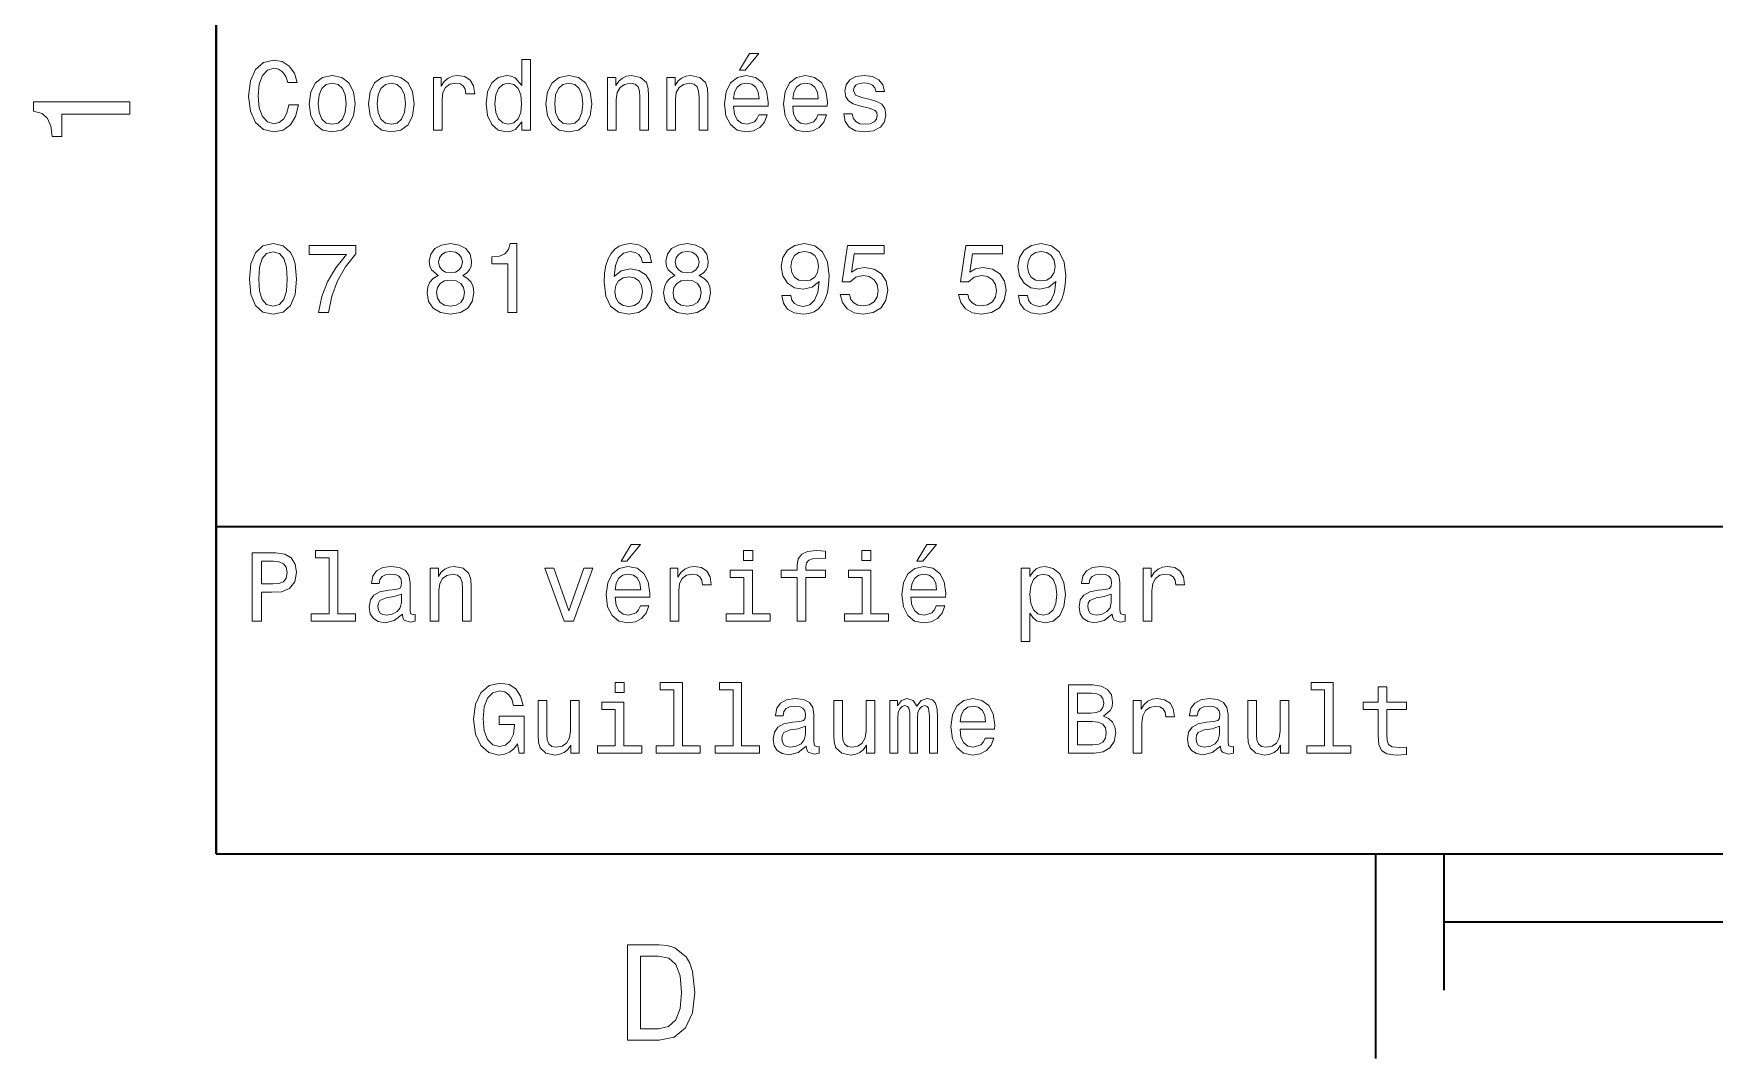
# Model space of a CAD drawing. Extents: x 0 to 210, y 0 to 297.
# Drawn here: x 3.3 to 64.9, y 2.5 to 40.1 of the extents above; entities that cross this region are included whole.
import ezdxf

# ---------------------------------------------------------------- set-up
doc = ezdxf.new("R2010")
doc.units = 0

msp = doc.modelspace()

# ---------------------------------------------------------------- linework, layer by layer
at = {"color": 7, "lineweight": 35}
for p, q in [((10, 287), (10, 10)), ((10, 10), (10, 70)), ((10, 22), (75, 22)), ((10, 10), (200, 10)), ((10, 10), (200, 10)), ((55, 7.5), (155, 7.5))]:
    msp.add_line(p, q, dxfattribs=at)
at = {"color": 7, "lineweight": 35, "ltscale": 0.1875}
msp.add_line((52.5, 10), (52.5, 2.5), dxfattribs=at)
at = {"color": 7, "lineweight": 35, "ltscale": 0.125}
msp.add_line((55, 10), (55, 5), dxfattribs=at)
at = {"color": 7, "lineweight": 13}
for points in [[(12.667868, 37.460373), (12.595821, 37.15778), (12.476945, 36.941643), (12.311239, 36.808357), (12.116714, 36.765129), (11.882565, 36.829971), (11.698847, 37.024494), (11.576369, 37.341499), (11.536743, 37.780979), (11.576369, 38.216858), (11.695245, 38.537464), (11.878963, 38.731987), (12.116714, 38.80043), (12.289625, 38.764408), (12.43732, 38.663544), (12.552593, 38.501442), (12.631845, 38.278099), (12.974064, 38.278099), (12.865994, 38.620316), (12.678675, 38.879681), (12.422911, 39.041786), (12.116714, 39.099422), (11.73487, 39.009365), (11.443084, 38.757202), (11.255764, 38.342937), (11.190922, 37.780979), (11.255764, 37.219021), (11.443084, 36.804756), (11.73487, 36.548992), (12.116714, 36.462536), (12.451729, 36.530979), (12.721902, 36.721901), (12.912825, 37.035301), (13.013689, 37.460373)], [(21.201729, 36.829971), (21.201729, 36.530979), (21.518732, 36.530979), (21.518732, 39.117435), (21.205332, 39.117435), (21.205332, 38.170029), (20.963978, 38.443802), (20.816282, 38.508644), (20.646975, 38.533859), (20.340778, 38.461815), (20.103027, 38.260086), (19.948128, 37.935879), (19.894093, 37.5), (19.948128, 37.064121), (20.103027, 36.736309), (20.340778, 36.530979), (20.646975, 36.462536), (20.816282, 36.487751), (20.967579, 36.552593)], [(29.184439, 38.728386), (29.396975, 38.728386), (29.897696, 39.340778), (29.544668, 39.340778)], [(13.413545, 37.496399), (13.471182, 37.056915), (13.636888, 36.732708), (13.899856, 36.530979), (14.252882, 36.462536), (14.602305, 36.530979), (14.865273, 36.729107), (15.030979, 37.053314), (15.092218, 37.496399), (15.030979, 37.935879), (14.865273, 38.263687), (14.602305, 38.461815), (14.252882, 38.533859), (13.899856, 38.461815), (13.636888, 38.260086), (13.471182, 37.935879)], [(13.737752, 37.5), (13.770173, 37.824207), (13.871037, 38.058357), (14.033141, 38.20245), (14.252882, 38.25288), (14.46902, 38.20245), (14.631124, 38.061958), (14.731989, 37.824207), (14.768011, 37.5), (14.731989, 37.172188), (14.631124, 36.934437), (14.46902, 36.790344), (14.252882, 36.743515), (14.033141, 36.790344), (13.871037, 36.934437), (13.770173, 37.172188)], [(15.582132, 37.496399), (15.63977, 37.056915), (15.805475, 36.732708), (16.068443, 36.530979), (16.421471, 36.462536), (16.770893, 36.530979), (17.033861, 36.729107), (17.199568, 37.053314), (17.260807, 37.496399), (17.199568, 37.935879), (17.033861, 38.263687), (16.770893, 38.461815), (16.421471, 38.533859), (16.068443, 38.461815), (15.805475, 38.260086), (15.63977, 37.935879)], [(15.90634, 37.5), (15.938761, 37.824207), (16.039625, 38.058357), (16.201729, 38.20245), (16.421471, 38.25288), (16.637608, 38.20245), (16.799711, 38.061958), (16.900578, 37.824207), (16.9366, 37.5), (16.900578, 37.172188), (16.799711, 36.934437), (16.637608, 36.790344), (16.421471, 36.743515), (16.201729, 36.790344), (16.039625, 36.934437), (15.938761, 37.172188)], [(17.963257, 36.530979), (18.28026, 36.530979), (18.28026, 37.636887), (18.312679, 37.903458), (18.409943, 38.094379), (18.568443, 38.209652), (18.780979, 38.249279), (18.939482, 38.224064), (19.058357, 38.152016), (19.130404, 38.029537), (19.155621, 37.863831), (19.476225, 37.863831), (19.432999, 38.155621), (19.314121, 38.364552), (19.115993, 38.490635), (18.845821, 38.533859), (18.662104, 38.505043), (18.503603, 38.432995), (18.363113, 38.310516), (18.251442, 38.144814), (18.251442, 38.465416), (17.963257, 38.465416)], [(20.701008, 38.249279), (20.909943, 38.198845), (21.068443, 38.058357), (21.162104, 37.824207), (21.198128, 37.5), (21.162104, 37.172188), (21.068443, 36.938038), (20.909943, 36.793949), (20.701008, 36.747116), (20.502882, 36.793949), (20.351585, 36.938038), (20.250721, 37.175793), (20.2183, 37.5), (20.250721, 37.820606), (20.351585, 38.054756), (20.502882, 38.198845)], [(22.087896, 37.496399), (22.145533, 37.056915), (22.311239, 36.732708), (22.574207, 36.530979), (22.927235, 36.462536), (23.276657, 36.530979), (23.539625, 36.729107), (23.70533, 37.053314), (23.766571, 37.496399), (23.70533, 37.935879), (23.539625, 38.263687), (23.276657, 38.461815), (22.927235, 38.533859), (22.574207, 38.461815), (22.311239, 38.260086), (22.145533, 37.935879)], [(22.412104, 37.5), (22.444525, 37.824207), (22.545389, 38.058357), (22.707493, 38.20245), (22.927235, 38.25288), (23.143372, 38.20245), (23.305475, 38.061958), (23.40634, 37.824207), (23.442364, 37.5), (23.40634, 37.172188), (23.305475, 36.934437), (23.143372, 36.790344), (22.927235, 36.743515), (22.707493, 36.790344), (22.545389, 36.934437), (22.444525, 37.172188)], [(24.350143, 36.530979), (24.667147, 36.530979), (24.667147, 37.647694), (24.699568, 37.903458), (24.804035, 38.090778), (24.966137, 38.206051), (25.182278, 38.249279), (25.355186, 38.213257), (25.463257, 38.115993), (25.517292, 37.953888), (25.535301, 37.737751), (25.535301, 36.530979), (25.852306, 36.530979), (25.852306, 37.802593), (25.837896, 38.058357), (25.773054, 38.270893), (25.560518, 38.465416), (25.229107, 38.533859), (25.045389, 38.508644), (24.89049, 38.440201), (24.757204, 38.324928), (24.652737, 38.170029), (24.652737, 38.465416), (24.350143, 38.465416)], [(26.51873, 36.530979), (26.835735, 36.530979), (26.835735, 37.647694), (26.868156, 37.903458), (26.972622, 38.090778), (27.134726, 38.206051), (27.350864, 38.249279), (27.523775, 38.213257), (27.631844, 38.115993), (27.685879, 37.953888), (27.70389, 37.737751), (27.70389, 36.530979), (28.020893, 36.530979), (28.020893, 37.802593), (28.006483, 38.058357), (27.941643, 38.270893), (27.729107, 38.465416), (27.397694, 38.533859), (27.213976, 38.508644), (27.059078, 38.440201), (26.925793, 38.324928), (26.821325, 38.170029), (26.821325, 38.465416), (26.51873, 38.465416)], [(28.964697, 37.406338), (30.23271, 37.406338), (30.236311, 37.554035), (30.178675, 37.9683), (30.020174, 38.278099), (29.768011, 38.465416), (29.432997, 38.533859), (29.105188, 38.461815), (28.853025, 38.260086), (28.690922, 37.932278), (28.633286, 37.5), (28.687321, 37.056915), (28.849424, 36.732708), (29.097982, 36.530979), (29.42219, 36.462536), (29.703171, 36.509365), (29.933718, 36.631844), (30.103025, 36.826366), (30.200289, 37.085735), (29.886889, 37.085735), (29.822046, 36.941643), (29.728386, 36.833572), (29.461815, 36.747116), (29.256485, 36.786743), (29.101585, 36.912823), (29.000721, 37.118156), (28.964697, 37.395531)], [(28.964697, 37.672909), (29.004322, 37.921471), (29.101585, 38.105186), (29.249279, 38.216858), (29.443804, 38.256485), (29.634726, 38.216858), (29.782421, 38.105186), (29.872478, 37.921471), (29.9049, 37.672909)], [(31.133286, 37.406338), (32.401299, 37.406338), (32.4049, 37.554035), (32.347263, 37.9683), (32.188763, 38.278099), (31.9366, 38.465416), (31.601585, 38.533859), (31.273777, 38.461815), (31.021614, 38.260086), (30.85951, 37.932278), (30.801874, 37.5), (30.855909, 37.056915), (31.018013, 36.732708), (31.266571, 36.530979), (31.590778, 36.462536), (31.871759, 36.509365), (32.102306, 36.631844), (32.271614, 36.826366), (32.368877, 37.085735), (32.055477, 37.085735), (31.990635, 36.941643), (31.896975, 36.833572), (31.630404, 36.747116), (31.425074, 36.786743), (31.270174, 36.912823), (31.16931, 37.118156), (31.133286, 37.395531)], [(31.133286, 37.672909), (31.172911, 37.921471), (31.270174, 38.105186), (31.417868, 38.216858), (31.612392, 38.256485), (31.803314, 38.216858), (31.95101, 38.105186), (32.041069, 37.921471), (32.073486, 37.672909)], [(33.971901, 37.658501), (33.66571, 37.730545), (33.438763, 37.8134), (33.363113, 37.982708), (33.384727, 38.101585), (33.460377, 38.188038), (33.582855, 38.242073), (33.759369, 38.263687), (33.928677, 38.242073), (34.061962, 38.177231), (34.148415, 38.079971), (34.184441, 37.950287), (34.49424, 37.950287), (34.49424, 37.957493), (34.440201, 38.191643), (34.292511, 38.375359), (34.061962, 38.490635), (33.759369, 38.533859), (33.453171, 38.490635), (33.229828, 38.371758), (33.08934, 38.195244), (33.046112, 37.971901), (33.078529, 37.755764), (33.179398, 37.604465), (33.3451, 37.496399), (33.586456, 37.42075), (33.939484, 37.334293), (34.155621, 37.244236), (34.213257, 37.172188), (34.234871, 37.064121), (34.202454, 36.930836), (34.115997, 36.829971), (33.975506, 36.765129), (33.788185, 36.743515), (33.590057, 36.765129), (33.445969, 36.840778), (33.348705, 36.963257), (33.309082, 37.132565), (33.002884, 37.132565), (33.053314, 36.844379), (33.201012, 36.635445), (33.435158, 36.509365), (33.759369, 36.462536), (34.097984, 36.509365), (34.346542, 36.635445), (34.497841, 36.837173), (34.551872, 37.100143), (34.512249, 37.327087), (34.400578, 37.481987), (34.216858, 37.582851)], [(6.833213, 37.109222), (6.833213, 37.568153), (3.307997, 37.568153), (3.307997, 37.225216), (3.615634, 37.134438), (3.822406, 36.952881), (3.943444, 36.675503), (3.98379, 36.292217), (4.341859, 36.292217), (4.341859, 37.109222)], [(11.216138, 31.071325), (11.270173, 30.505762), (11.439482, 30.102304), (11.709654, 29.857347), (12.084294, 29.778097), (12.455332, 29.857347), (12.725504, 30.102304), (12.891211, 30.505762), (12.948847, 31.071325), (12.891211, 31.633286), (12.822766, 31.856628), (12.725504, 32.040344), (12.455332, 32.285301), (12.084294, 32.368156), (11.709654, 32.285301), (11.439482, 32.036743), (11.270173, 31.633286)], [(11.561959, 31.071325), (11.590778, 31.507204), (11.680836, 31.820604), (11.842939, 32.004322), (12.084294, 32.069164), (12.322046, 32.004322), (12.48415, 31.820604), (12.574207, 31.507204), (12.603025, 31.071325), (12.574207, 30.631844), (12.48415, 30.318443), (12.322046, 30.134726), (12.084294, 30.073486), (11.842939, 30.134726), (11.680836, 30.318443), (11.590778, 30.631844)], [(13.752161, 29.850143), (14.115994, 29.850143), (14.234871, 30.444523), (14.443804, 30.999279), (14.739193, 31.514408), (15.12464, 31.997118), (15.12464, 32.296108), (13.409943, 32.296108), (13.409943, 31.9683), (14.778818, 31.9683), (14.382565, 31.481987), (14.083573, 30.974062), (13.87464, 30.433718)], [(18.143372, 31.197405), (17.959654, 31.09654), (17.833574, 30.956051), (17.754322, 30.779539), (17.729107, 30.567001), (17.786743, 30.246397), (17.95245, 29.997837), (18.222622, 29.839336), (18.590057, 29.778097), (18.953892, 29.839336), (19.224064, 29.997837), (19.389771, 30.246397), (19.451008, 30.567001), (19.422192, 30.779539), (19.346542, 30.956051), (19.216858, 31.09654), (19.036743, 31.197405), (19.180836, 31.283861), (19.2817, 31.402737), (19.342939, 31.546829), (19.364553, 31.723343), (19.306917, 31.979107), (19.155621, 32.184437), (18.910664, 32.317722), (18.590057, 32.368156), (18.26585, 32.317722), (18.020893, 32.184437), (17.865993, 31.979107), (17.81196, 31.723343), (17.829971, 31.546829), (17.891211, 31.402737)], [(18.154179, 31.694523), (18.182997, 31.853025), (18.269453, 31.975504), (18.406342, 32.051151), (18.590057, 32.079971), (18.770172, 32.051151), (18.907061, 31.975504), (18.993515, 31.853025), (19.025936, 31.694523), (18.993515, 31.532419), (18.907061, 31.40634), (18.770172, 31.323486), (18.590057, 31.298271), (18.406342, 31.327089), (18.269453, 31.40634), (18.182997, 31.532419)], [(20.693804, 29.850143), (21.021614, 29.850143), (21.021614, 32.368156), (20.776657, 32.368156), (20.711815, 32.148415), (20.582132, 32.000721), (20.384007, 31.914265), (20.110229, 31.885447), (20.110229, 31.629683), (20.693804, 31.629683)], [(25.960373, 31.676512), (25.89193, 31.9683), (25.733429, 32.184437), (25.488472, 32.321323), (25.171471, 32.368156), (24.958935, 32.342937), (24.775215, 32.274494), (24.613113, 32.162823), (24.476225, 32.004322), (24.368156, 31.806194), (24.288904, 31.56484), (24.238472, 31.280258), (24.224064, 30.959654), (24.2817, 30.448126), (24.458214, 30.077089), (24.742794, 29.853746), (25.131844, 29.778097), (25.481268, 29.842939), (25.747837, 30.012247), (25.92075, 30.278818), (25.981987, 30.617435), (25.92075, 30.959654), (25.755043, 31.222622), (25.499279, 31.388329), (25.182278, 31.445965), (24.840057, 31.373919), (24.584293, 31.168587), (24.638329, 31.56484), (24.753601, 31.849422), (24.930115, 32.01873), (25.175072, 32.076366), (25.355186, 32.04755), (25.492075, 31.971901), (25.582132, 31.845821), (25.628963, 31.676512)], [(26.817722, 31.197405), (26.634007, 31.09654), (26.507923, 30.956051), (26.428673, 30.779539), (26.403458, 30.567001), (26.461094, 30.246397), (26.626801, 29.997837), (26.896973, 29.839336), (27.264408, 29.778097), (27.628241, 29.839336), (27.898415, 29.997837), (28.064121, 30.246397), (28.12536, 30.567001), (28.09654, 30.779539), (28.020893, 30.956051), (27.891211, 31.09654), (27.711094, 31.197405), (27.855186, 31.283861), (27.956051, 31.402737), (28.01729, 31.546829), (28.038904, 31.723343), (27.981268, 31.979107), (27.829971, 32.184437), (27.585014, 32.317722), (27.264408, 32.368156), (26.940201, 32.317722), (26.695244, 32.184437), (26.540344, 31.979107), (26.486311, 31.723343), (26.504322, 31.546829), (26.565561, 31.402737)], [(26.828529, 31.694523), (26.857349, 31.853025), (26.943804, 31.975504), (27.08069, 32.051151), (27.264408, 32.079971), (27.444525, 32.051151), (27.581411, 31.975504), (27.667868, 31.853025), (27.700287, 31.694523), (27.667868, 31.532419), (27.581411, 31.40634), (27.444525, 31.323486), (27.264408, 31.298271), (27.08069, 31.327089), (26.943804, 31.40634), (26.857349, 31.532419)], [(30.737032, 30.46974), (30.791067, 30.185158), (30.945967, 29.965418), (31.190924, 29.828529), (31.515131, 29.778097), (31.727667, 29.803314), (31.918589, 29.868155), (32.080692, 29.979826), (32.217583, 30.138329), (32.325649, 30.336454), (32.4049, 30.581411), (32.451729, 30.862391), (32.469742, 31.1866), (32.408501, 31.694523), (32.231987, 32.065559), (31.95101, 32.288902), (31.565563, 32.368156), (31.212538, 32.303314), (30.945967, 32.130402), (30.773056, 31.863832), (30.71542, 31.528818), (30.773056, 31.182997), (30.942364, 30.920029), (31.194525, 30.754322), (31.515131, 30.700287), (31.853746, 30.768732), (32.109512, 30.977665), (32.051872, 30.577808), (31.9366, 30.293226), (31.760088, 30.123919), (31.518732, 30.069883), (31.331413, 30.0951), (31.194525, 30.174351), (31.104467, 30.300432), (31.068445, 30.46974)], [(31.064842, 31.532419), (31.100866, 31.755764), (31.201731, 31.932276), (31.360231, 32.043949), (31.565563, 32.083572), (31.778099, 32.043949), (31.940203, 31.932276), (32.041069, 31.759365), (32.080692, 31.536022), (32.041069, 31.309076), (31.940203, 31.139769), (31.774496, 31.035301), (31.554756, 30.999279), (31.356628, 31.035301), (31.201731, 31.139769), (31.100866, 31.305475)], [(32.876801, 30.502161), (32.956055, 30.206772), (33.132568, 29.976225), (33.391933, 29.832132), (33.723343, 29.778097), (34.087177, 29.842939), (34.371758, 30.019451), (34.551872, 30.300432), (34.620319, 30.660662), (34.559082, 30.995676), (34.386169, 31.258644), (34.115997, 31.427954), (33.766571, 31.489193), (33.496399, 31.445965), (33.287468, 31.327089), (33.388329, 32.000721), (34.483429, 32.000721), (34.483429, 32.296108), (33.146976, 32.296108), (32.948849, 30.970461), (33.237034, 30.970461), (33.445969, 31.139769), (33.71254, 31.201008), (33.943085, 31.161383), (34.119598, 31.046108), (34.23127, 30.869596), (34.270897, 30.642651), (34.23127, 30.415705), (34.115997, 30.239193), (33.939484, 30.127522), (33.71254, 30.087896), (33.521614, 30.113111), (33.37392, 30.195965), (33.265854, 30.325647), (33.211815, 30.502161)], [(37.213982, 30.502161), (37.293228, 30.206772), (37.469742, 29.976225), (37.729111, 29.832132), (38.060524, 29.778097), (38.424355, 29.842939), (38.708939, 30.019451), (38.889053, 30.300432), (38.957497, 30.660662), (38.896255, 30.995676), (38.723347, 31.258644), (38.453171, 31.427954), (38.103752, 31.489193), (37.833576, 31.445965), (37.624641, 31.327089), (37.72551, 32.000721), (38.82061, 32.000721), (38.82061, 32.296108), (37.484154, 32.296108), (37.286026, 30.970461), (37.574211, 30.970461), (37.783142, 31.139769), (38.049713, 31.201008), (38.280262, 31.161383), (38.456776, 31.046108), (38.568447, 30.869596), (38.60807, 30.642651), (38.568447, 30.415705), (38.453171, 30.239193), (38.276661, 30.127522), (38.049713, 30.087896), (37.858795, 30.113111), (37.711098, 30.195965), (37.603027, 30.325647), (37.548996, 30.502161)], [(39.411385, 30.46974), (39.465424, 30.185158), (39.620323, 29.965418), (39.86528, 29.828529), (40.189484, 29.778097), (40.402023, 29.803314), (40.592941, 29.868155), (40.755047, 29.979826), (40.891937, 30.138329), (41.000004, 30.336454), (41.079254, 30.581411), (41.126083, 30.862391), (41.144096, 31.1866), (41.082855, 31.694523), (40.906342, 32.065559), (40.625366, 32.288902), (40.239918, 32.368156), (39.886894, 32.303314), (39.620323, 32.130402), (39.447411, 31.863832), (39.389774, 31.528818), (39.447411, 31.182997), (39.616718, 30.920029), (39.868881, 30.754322), (40.189484, 30.700287), (40.528099, 30.768732), (40.783867, 30.977665), (40.726227, 30.577808), (40.610954, 30.293226), (40.434441, 30.123919), (40.193085, 30.069883), (40.005768, 30.0951), (39.868881, 30.174351), (39.778824, 30.300432), (39.742798, 30.46974)], [(39.739197, 31.532419), (39.775223, 31.755764), (39.876083, 31.932276), (40.034584, 32.043949), (40.239918, 32.083572), (40.452454, 32.043949), (40.614555, 31.932276), (40.715424, 31.759365), (40.755047, 31.536022), (40.715424, 31.309076), (40.614555, 31.139769), (40.448853, 31.035301), (40.229111, 30.999279), (40.030983, 31.035301), (39.876083, 31.139769), (39.775223, 31.305475)], [(18.074928, 30.574207), (18.107349, 30.765129), (18.211815, 30.909222), (18.37392, 31.002882), (18.590057, 31.035301), (18.802593, 31.002882), (18.964699, 30.909222), (19.069164, 30.765129), (19.105186, 30.574207), (19.069164, 30.368876), (18.964699, 30.213976), (18.802593, 30.113111), (18.590057, 30.08069), (18.37392, 30.113111), (18.211815, 30.213976), (18.107349, 30.368876)], [(25.632565, 30.613832), (25.592939, 30.386887), (25.492075, 30.213976), (25.329971, 30.098703), (25.128242, 30.062679), (24.915707, 30.098703), (24.753601, 30.210375), (24.649136, 30.383286), (24.616714, 30.610229), (24.652737, 30.833572), (24.753601, 31.002882), (24.919308, 31.11095), (25.142651, 31.150576), (25.337175, 31.11095), (25.492075, 31.006483), (25.592939, 30.837175)], [(26.749279, 30.574207), (26.7817, 30.765129), (26.886166, 30.909222), (27.048271, 31.002882), (27.264408, 31.035301), (27.476944, 31.002882), (27.639048, 30.909222), (27.743515, 30.765129), (27.779539, 30.574207), (27.743515, 30.368876), (27.639048, 30.213976), (27.476944, 30.113111), (27.264408, 30.08069), (27.048271, 30.113111), (26.886166, 30.213976), (26.7817, 30.368876)], [(11.324207, 18.530979), (11.65562, 18.530979), (11.65562, 19.586454), (12.023055, 19.586454), (12.394093, 19.604465), (12.689482, 19.730547), (12.880404, 19.975504), (12.945245, 20.310518), (12.894813, 20.620316), (12.75072, 20.847261), (12.512968, 20.98415), (12.188761, 21.030979), (11.324207, 21.030979)], [(14.137608, 20.850864), (14.137608, 18.79755), (13.485591, 18.79755), (13.485591, 18.530979), (15.103025, 18.530979), (15.103025, 18.79755), (14.454611, 18.79755), (14.454611, 21.117435), (13.64049, 21.117435), (13.64049, 20.850864)], [(24.847263, 20.728386), (25.059799, 20.728386), (25.560518, 21.340778), (25.207493, 21.340778)], [(29.667147, 21.117435), (29.332132, 21.117435), (29.332132, 20.757204), (29.667147, 20.757204)], [(31.295389, 20.130404), (31.295389, 18.530979), (31.612392, 18.530979), (31.612392, 20.130404), (32.332855, 20.130404), (32.332855, 20.400576), (31.612392, 20.400576), (31.612392, 20.519451), (31.637609, 20.663544), (31.720463, 20.760807), (31.860952, 20.818443), (32.062683, 20.840057), (32.332855, 20.825647), (32.332855, 21.099422), (31.990635, 21.117435), (31.680836, 21.085014), (31.464699, 20.987751), (31.335016, 20.818443), (31.295389, 20.577089), (31.295389, 20.400576), (30.71542, 20.400576), (30.71542, 20.130404)], [(34.004326, 21.117435), (33.669312, 21.117435), (33.669312, 20.757204), (34.004326, 20.757204)], [(35.690205, 20.728386), (35.90274, 20.728386), (36.403461, 21.340778), (36.050434, 21.340778)], [(12.098703, 20.724783), (12.314841, 20.703169), (12.473343, 20.634726), (12.567003, 20.508644), (12.599423, 20.310518), (12.5634, 20.101583), (12.466139, 19.975504), (12.300432, 19.910662), (12.073487, 19.892651), (11.65562, 19.892651), (11.65562, 20.724783)], [(16.824928, 18.78314), (16.824928, 18.772333), (16.842939, 18.649855), (16.896975, 18.5634), (17.12392, 18.494957), (17.300432, 18.523775), (17.300432, 18.768732), (17.224785, 18.757925), (17.12392, 18.804754), (17.105907, 18.948847), (17.105907, 19.950287), (17.062679, 20.206051), (16.9366, 20.386166), (16.716858, 20.494236), (16.407061, 20.533861), (16.104467, 20.490633), (15.881124, 20.368155), (15.740634, 20.177233), (15.693804, 19.925072), (15.693804, 19.903458), (15.978386, 19.903458), (16.003603, 20.054754), (16.082853, 20.162823), (16.212536, 20.227665), (16.396254, 20.252882), (16.572767, 20.234869), (16.698847, 20.180836), (16.774496, 20.087175), (16.799711, 19.957493), (16.785303, 19.806194), (16.727665, 19.730547), (16.583572, 19.694523), (16.3134, 19.665705), (16.003603, 19.600864), (15.783861, 19.48559), (15.654179, 19.305475), (15.614553, 19.038904), (15.650577, 18.801151), (15.762248, 18.62464), (15.942364, 18.512968), (16.190922, 18.473343), (16.525936, 18.54899)], [(17.844381, 18.530979), (18.161385, 18.530979), (18.161385, 19.647694), (18.193804, 19.903458), (18.298271, 20.090778), (18.460375, 20.206051), (18.676514, 20.249279), (18.849424, 20.213255), (18.957493, 20.115993), (19.011528, 19.95389), (19.029539, 19.737751), (19.029539, 18.530979), (19.346542, 18.530979), (19.346542, 19.802593), (19.332134, 20.058357), (19.267292, 20.270893), (19.054756, 20.465418), (18.723343, 20.533861), (18.539625, 20.508644), (18.384727, 20.440201), (18.251442, 20.324926), (18.146975, 20.170029), (18.146975, 20.465418), (17.844381, 20.465418)], [(22.761528, 18.530979), (23.096542, 18.530979), (23.802593, 20.465418), (23.474785, 20.465418), (22.930836, 18.905619), (22.37608, 20.465418), (22.044668, 20.465418)], [(24.627522, 19.40634), (25.895533, 19.40634), (25.899136, 19.554033), (25.841499, 19.9683), (25.682997, 20.278097), (25.430836, 20.465418), (25.095821, 20.533861), (24.768011, 20.461815), (24.51585, 20.260086), (24.353746, 19.932276), (24.296108, 19.5), (24.350143, 19.056915), (24.512247, 18.732708), (24.760807, 18.530979), (25.085014, 18.462536), (25.365993, 18.509365), (25.596542, 18.631844), (25.76585, 18.826368), (25.863113, 19.085733), (25.549711, 19.085733), (25.484871, 18.941643), (25.391209, 18.833572), (25.12464, 18.747118), (24.919308, 18.786743), (24.764408, 18.912823), (24.663544, 19.118155), (24.627522, 19.395533)], [(26.637608, 18.530979), (26.954611, 18.530979), (26.954611, 19.636887), (26.98703, 19.903458), (27.084293, 20.094379), (27.242794, 20.209654), (27.455332, 20.249279), (27.613832, 20.224062), (27.732708, 20.152016), (27.804754, 20.029537), (27.829971, 19.863832), (28.150576, 19.863832), (28.107347, 20.155619), (27.988472, 20.364553), (27.790346, 20.490633), (27.520172, 20.533861), (27.336454, 20.505043), (27.177954, 20.432997), (27.037464, 20.310518), (26.925793, 20.144812), (26.925793, 20.465418), (26.637608, 20.465418)], [(29.65634, 18.79755), (29.65634, 20.400576), (28.842218, 20.400576), (28.842218, 20.130404), (29.339338, 20.130404), (29.339338, 18.79755), (28.690922, 18.79755), (28.690922, 18.530979), (30.31196, 18.530979), (30.31196, 18.79755)], [(33.993515, 18.79755), (33.993515, 20.400576), (33.179398, 20.400576), (33.179398, 20.130404), (33.676514, 20.130404), (33.676514, 18.79755), (33.028099, 18.79755), (33.028099, 18.530979), (34.649139, 18.530979), (34.649139, 18.79755)], [(35.470463, 19.40634), (36.738476, 19.40634), (36.742077, 19.554033), (36.684441, 19.9683), (36.52594, 20.278097), (36.273777, 20.465418), (35.938763, 20.533861), (35.610954, 20.461815), (35.358791, 20.260086), (35.196686, 19.932276), (35.139053, 19.5), (35.193085, 19.056915), (35.35519, 18.732708), (35.603748, 18.530979), (35.927956, 18.462536), (36.208939, 18.509365), (36.439484, 18.631844), (36.608791, 18.826368), (36.706055, 19.085733), (36.392654, 19.085733), (36.327812, 18.941643), (36.234154, 18.833572), (35.967583, 18.747118), (35.762253, 18.786743), (35.607353, 18.912823), (35.506485, 19.118155), (35.470463, 19.395533)], [(39.829254, 20.166426), (39.829254, 20.465418), (39.512253, 20.465418), (39.512253, 17.7817), (39.829254, 17.7817), (39.829254, 18.826368), (39.940926, 18.657061), (40.067009, 18.545389), (40.38401, 18.462536), (40.686604, 18.530979), (40.924355, 18.736311), (41.079254, 19.060518), (41.136894, 19.5), (41.079254, 19.935879), (40.924355, 20.260086), (40.686604, 20.461815), (40.38401, 20.533861), (40.211098, 20.512247), (40.063404, 20.443804), (39.937325, 20.328529)], [(42.847988, 18.78314), (42.847988, 18.772333), (42.865997, 18.649855), (42.920036, 18.5634), (43.14698, 18.494957), (43.32349, 18.523775), (43.32349, 18.768732), (43.247845, 18.757925), (43.14698, 18.804754), (43.128967, 18.948847), (43.128967, 19.950287), (43.085739, 20.206051), (42.95966, 20.386166), (42.739918, 20.494236), (42.430122, 20.533861), (42.127525, 20.490633), (41.904182, 20.368155), (41.763695, 20.177233), (41.716866, 19.925072), (41.716866, 19.903458), (42.001446, 19.903458), (42.026661, 20.054754), (42.105911, 20.162823), (42.235596, 20.227665), (42.419312, 20.252882), (42.595825, 20.234869), (42.721909, 20.180836), (42.797554, 20.087175), (42.822769, 19.957493), (42.808361, 19.806194), (42.750725, 19.730547), (42.606632, 19.694523), (42.33646, 19.665705), (42.026661, 19.600864), (41.806923, 19.48559), (41.677238, 19.305475), (41.637611, 19.038904), (41.673637, 18.801151), (41.785309, 18.62464), (41.965424, 18.512968), (42.213982, 18.473343), (42.548996, 18.54899)], [(43.986317, 18.530979), (44.303318, 18.530979), (44.303318, 19.636887), (44.335739, 19.903458), (44.433002, 20.094379), (44.591503, 20.209654), (44.804039, 20.249279), (44.96254, 20.224062), (45.081417, 20.152016), (45.153465, 20.029537), (45.17868, 19.863832), (45.499287, 19.863832), (45.456059, 20.155619), (45.337181, 20.364553), (45.139053, 20.490633), (44.868881, 20.533861), (44.685165, 20.505043), (44.526661, 20.432997), (44.386173, 20.310518), (44.274502, 20.144812), (44.274502, 20.465418), (43.986317, 20.465418)], [(24.627522, 19.672911), (24.667147, 19.921469), (24.764408, 20.105186), (24.912104, 20.216858), (25.106628, 20.256483), (25.29755, 20.216858), (25.445244, 20.105186), (25.535301, 19.921469), (25.567722, 19.672911)], [(35.470463, 19.672911), (35.510086, 19.921469), (35.607353, 20.105186), (35.755043, 20.216858), (35.94957, 20.256483), (36.140491, 20.216858), (36.288185, 20.105186), (36.378242, 19.921469), (36.410667, 19.672911)], [(40.329975, 18.747118), (40.117439, 18.793947), (39.96254, 18.93804), (39.86528, 19.17219), (39.832855, 19.5), (39.86528, 19.824207), (39.96254, 20.058357), (40.117439, 20.198847), (40.329975, 20.249279), (40.524498, 20.198847), (40.679398, 20.054754), (40.776661, 19.820604), (40.812683, 19.5), (40.776661, 19.175793), (40.679398, 18.93804), (40.524498, 18.793947)], [(16.788906, 19.208212), (16.745678, 19.020893), (16.630404, 18.876801), (16.457493, 18.78314), (16.244957, 18.750719), (16.10807, 18.768732), (16.010807, 18.826368), (15.949568, 18.927233), (15.931557, 19.067722), (15.945965, 19.193804), (16.003603, 19.283861), (16.23415, 19.384726), (16.525936, 19.427954), (16.788906, 19.514408)], [(42.811966, 19.208212), (42.768738, 19.020893), (42.653465, 18.876801), (42.480553, 18.78314), (42.268017, 18.750719), (42.131126, 18.768732), (42.033867, 18.826368), (41.972626, 18.927233), (41.954617, 19.067722), (41.969025, 19.193804), (42.026661, 19.283861), (42.25721, 19.384726), (42.548996, 19.427954), (42.811966, 19.514408)], [(21.046104, 14.025577), (21.107344, 13.690562), (21.28746, 13.690562), (21.28746, 15.041427), (20.376076, 15.041427), (20.376076, 14.73523), (20.938036, 14.73523), (20.938036, 14.713617), (20.894808, 14.382205), (20.779535, 14.137248), (20.603022, 13.982349), (20.383282, 13.931917), (20.138325, 13.996758), (19.947403, 14.191282), (19.824924, 14.511888), (19.781696, 14.951369), (19.821321, 15.387248), (19.9438, 15.707853), (20.138325, 15.902378), (20.401293, 15.970821), (20.581408, 15.934798), (20.729103, 15.833934), (20.837172, 15.664625), (20.898411, 15.43768), (21.255039, 15.43768), (21.161379, 15.783502), (20.984865, 16.042868), (20.736307, 16.201368), (20.422907, 16.259007), (20.012243, 16.168949), (19.702446, 15.90598), (19.504318, 15.491714), (19.435875, 14.940562), (19.504318, 14.385807), (19.702446, 13.971542), (19.994232, 13.708573), (20.361668, 13.622118), (20.566999, 13.650937), (20.750717, 13.722983), (20.909218, 13.849064)], [(24.95821, 16.277018), (24.623196, 16.277018), (24.623196, 15.916787), (24.95821, 15.916787)], [(26.777374, 16.010447), (26.777374, 13.957133), (26.125357, 13.957133), (26.125357, 13.690562), (27.74279, 13.690562), (27.74279, 13.957133), (27.094376, 13.957133), (27.094376, 16.277018), (26.280254, 16.277018), (26.280254, 16.010447)], [(28.945961, 16.010447), (28.945961, 13.957133), (28.293945, 13.957133), (28.293945, 13.690562), (29.911379, 13.690562), (29.911379, 13.957133), (29.262964, 13.957133), (29.262964, 16.277018), (28.448843, 16.277018), (28.448843, 16.010447)], [(42.523052, 15.041427), (42.775215, 15.25036), (42.840057, 15.39085), (42.861671, 15.563761), (42.814838, 15.833934), (42.674347, 16.028458), (42.447403, 16.147335), (42.130402, 16.190563), (41.240631, 16.190563), (41.240631, 13.690562), (42.180832, 13.690562), (42.515846, 13.740994), (42.764404, 13.888689), (42.919304, 14.122839), (42.973343, 14.439842), (42.940918, 14.652378), (42.854462, 14.828891), (42.713974, 14.958574)], [(50.631844, 16.010447), (50.631844, 13.957133), (49.979828, 13.957133), (49.979828, 13.690562), (51.597263, 13.690562), (51.597263, 13.957133), (50.948845, 13.957133), (50.948845, 16.277018), (50.134727, 16.277018), (50.134727, 16.010447)], [(52.5951, 15.289986), (52.5951, 14.320966), (52.616714, 14.007565), (52.717579, 13.791427), (52.919308, 13.665346), (53.261528, 13.622118), (53.636169, 13.64013), (53.636169, 13.913905), (53.362392, 13.892291), (53.113834, 13.92111), (52.980549, 14.011168), (52.922913, 14.162464), (52.912106, 14.375), (52.912106, 15.289986), (53.636169, 15.289986), (53.636169, 15.560159), (52.912106, 15.560159), (52.912106, 16.125721), (52.5951, 16.125721), (52.5951, 15.560159), (52.04755, 15.560159), (52.04755, 15.289986)], [(23.301147, 15.625), (22.984146, 15.625), (22.984146, 14.508286), (22.948122, 14.248919), (22.843657, 14.0616), (22.681553, 13.946326), (22.469015, 13.910303), (22.299707, 13.939121), (22.191639, 14.025577), (22.1304, 14.173271), (22.11599, 14.382205), (22.11599, 15.625), (21.798986, 15.625), (21.798986, 14.353387), (21.809793, 14.097623), (21.878239, 13.885087), (22.087172, 13.690562), (22.422186, 13.622118), (22.602301, 13.647335), (22.7572, 13.712176), (22.890486, 13.823848), (22.998554, 13.985951), (22.998554, 13.690562), (23.301147, 13.690562)], [(24.947403, 13.957133), (24.947403, 15.560159), (24.133282, 15.560159), (24.133282, 15.289986), (24.6304, 15.289986), (24.6304, 13.957133), (23.981983, 13.957133), (23.981983, 13.690562), (25.603022, 13.690562), (25.603022, 13.957133)], [(31.633282, 13.942723), (31.633282, 13.931917), (31.651293, 13.809439), (31.705326, 13.722983), (31.932272, 13.654539), (32.108788, 13.683357), (32.108788, 13.928314), (32.033134, 13.917507), (31.932272, 13.964337), (31.914261, 14.10843), (31.914261, 15.109871), (31.871033, 15.365634), (31.744953, 15.54575), (31.525211, 15.653819), (31.215412, 15.693444), (30.912819, 15.650216), (30.689476, 15.527738), (30.548988, 15.336816), (30.502157, 15.084655), (30.502157, 15.063041), (30.786739, 15.063041), (30.811954, 15.214337), (30.891205, 15.322407), (31.020889, 15.387248), (31.204607, 15.412464), (31.381119, 15.394453), (31.5072, 15.340418), (31.582848, 15.246758), (31.608065, 15.117075), (31.593655, 14.965778), (31.536018, 14.89013), (31.391926, 14.854107), (31.121754, 14.825289), (30.811954, 14.760447), (30.592215, 14.645173), (30.462532, 14.465058), (30.422905, 14.198487), (30.458929, 13.960735), (30.570601, 13.784223), (30.750717, 13.672551), (30.999275, 13.632925), (31.33429, 13.708573)], [(34.144089, 15.625), (33.827084, 15.625), (33.827084, 14.508286), (33.791061, 14.248919), (33.686596, 14.0616), (33.52449, 13.946326), (33.311954, 13.910303), (33.142647, 13.939121), (33.034576, 14.025577), (32.973339, 14.173271), (32.958931, 14.382205), (32.958931, 15.625), (32.641926, 15.625), (32.641926, 14.353387), (32.652733, 14.097623), (32.721176, 13.885087), (32.930111, 13.690562), (33.265125, 13.622118), (33.44524, 13.647335), (33.60014, 13.712176), (33.733425, 13.823848), (33.841492, 13.985951), (33.841492, 13.690562), (34.144089, 13.690562)], [(34.69524, 13.690562), (34.987026, 13.690562), (34.987026, 14.983789), (35.005039, 15.178314), (35.059074, 15.318804), (35.141926, 15.401657), (35.249996, 15.434078), (35.336449, 15.40526), (35.394089, 15.333214), (35.422905, 15.210735), (35.433712, 15.048632), (35.433712, 13.690562), (35.707489, 13.690562), (35.707489, 14.983789), (35.725502, 15.174712), (35.779533, 15.315202), (35.86599, 15.401657), (35.97406, 15.434078), (36.060516, 15.40526), (36.118149, 15.333214), (36.154175, 15.048632), (36.154175, 13.690562), (36.445961, 13.690562), (36.445961, 15.027018), (36.427948, 15.304395), (36.370312, 15.516932), (36.255039, 15.646614), (36.067719, 15.693444), (35.847977, 15.621398), (35.678669, 15.412464), (35.545383, 15.617796), (35.322041, 15.693444), (35.116711, 15.621398), (34.976219, 15.419669), (34.976219, 15.625), (34.69524, 15.625)], [(37.267288, 14.565923), (38.535301, 14.565923), (38.538902, 14.713617), (38.481262, 15.127882), (38.322762, 15.43768), (38.070602, 15.625), (37.735588, 15.693444), (37.407776, 15.621398), (37.155617, 15.419669), (36.993511, 15.091859), (36.935875, 14.659582), (36.98991, 14.216499), (37.152016, 13.892291), (37.400574, 13.690562), (37.724777, 13.622118), (38.00576, 13.668948), (38.236305, 13.791427), (38.405617, 13.985951), (38.502876, 14.245317), (38.189476, 14.245317), (38.124634, 14.101225), (38.030975, 13.993155), (37.764404, 13.9067), (37.559074, 13.946326), (37.404175, 14.072407), (37.30331, 14.277738), (37.267288, 14.555116)], [(37.267288, 14.832493), (37.306911, 15.081052), (37.404175, 15.26477), (37.551868, 15.376441), (37.746391, 15.416066), (37.937317, 15.376441), (38.085011, 15.26477), (38.175068, 15.081052), (38.207489, 14.832493)], [(42.061958, 15.153098), (41.572044, 15.153098), (41.572044, 15.891571), (42.090775, 15.891571), (42.285301, 15.869957), (42.422188, 15.805116), (42.505043, 15.693444), (42.533859, 15.527738), (42.501438, 15.362032), (42.414986, 15.246758), (42.267288, 15.174712)], [(43.614552, 13.690562), (43.931557, 13.690562), (43.931557, 14.79647), (43.963974, 15.063041), (44.061237, 15.253963), (44.219738, 15.369237), (44.432274, 15.408862), (44.590775, 15.383646), (44.709652, 15.3116), (44.7817, 15.189121), (44.806915, 15.023416), (45.127518, 15.023416), (45.08429, 15.315202), (44.965416, 15.524136), (44.767288, 15.650216), (44.497116, 15.693444), (44.3134, 15.664625), (44.1549, 15.59258), (44.014408, 15.470101), (43.902737, 15.304395), (43.902737, 15.625), (43.614552, 15.625)], [(46.8134, 13.942723), (46.8134, 13.931917), (46.831413, 13.809439), (46.885445, 13.722983), (47.112389, 13.654539), (47.288902, 13.683357), (47.288902, 13.928314), (47.213257, 13.917507), (47.112389, 13.964337), (47.094379, 14.10843), (47.094379, 15.109871), (47.051151, 15.365634), (46.925072, 15.54575), (46.70533, 15.653819), (46.395531, 15.693444), (46.092937, 15.650216), (45.869595, 15.527738), (45.729103, 15.336816), (45.682274, 15.084655), (45.682274, 15.063041), (45.966858, 15.063041), (45.992073, 15.214337), (46.071327, 15.322407), (46.201008, 15.387248), (46.384727, 15.412464), (46.561237, 15.394453), (46.687317, 15.340418), (46.76297, 15.246758), (46.788185, 15.117075), (46.773773, 14.965778), (46.716137, 14.89013), (46.572044, 14.854107), (46.301872, 14.825289), (45.992073, 14.760447), (45.772331, 14.645173), (45.642651, 14.465058), (45.603027, 14.198487), (45.639046, 13.960735), (45.750717, 13.784223), (45.930832, 13.672551), (46.179394, 13.632925), (46.514408, 13.708573)], [(49.324207, 15.625), (49.007202, 15.625), (49.007202, 14.508286), (48.971184, 14.248919), (48.866714, 14.0616), (48.704613, 13.946326), (48.492073, 13.910303), (48.322765, 13.939121), (48.214699, 14.025577), (48.153458, 14.173271), (48.13905, 14.382205), (48.13905, 15.625), (47.822044, 15.625), (47.822044, 14.353387), (47.832855, 14.097623), (47.901299, 13.885087), (48.110229, 13.690562), (48.445244, 13.622118), (48.625359, 13.647335), (48.780258, 13.712176), (48.913544, 13.823848), (49.021614, 13.985951), (49.021614, 13.690562), (49.324207, 13.690562)], [(42.141209, 13.989553), (41.572044, 13.989553), (41.572044, 14.850505), (42.108788, 14.850505), (42.335732, 14.825289), (42.497833, 14.74964), (42.5951, 14.619957), (42.627518, 14.432637), (42.5951, 14.23451), (42.505043, 14.097623), (42.353745, 14.01477)], [(31.597258, 14.367796), (31.554031, 14.180476), (31.438755, 14.036384), (31.265846, 13.942723), (31.05331, 13.910303), (30.916422, 13.928314), (30.81916, 13.985951), (30.757919, 14.086816), (30.73991, 14.227305), (30.754318, 14.353387), (30.811954, 14.443444), (31.042503, 14.544309), (31.33429, 14.587536), (31.597258, 14.673991)], [(46.777374, 14.367796), (46.734146, 14.180476), (46.618874, 14.036384), (46.445965, 13.942723), (46.233429, 13.910303), (46.096542, 13.928314), (45.999279, 13.985951), (45.938042, 14.086816), (45.920029, 14.227305), (45.934437, 14.353387), (45.992073, 14.443444), (46.222622, 14.544309), (46.514408, 14.587536), (46.777374, 14.673991)], [(26.244957, 6.666787), (25.079971, 6.666787), (25.079971, 3.166787), (26.244957, 3.166787), (26.79467, 3.277738), (27.203171, 3.615634), (27.455332, 4.165346), (27.54611, 4.916787), (27.465418, 5.683357), (27.364553, 5.985951), (27.223343, 6.228026), (26.814842, 6.555836), (26.54755, 6.636527)], [(26.209654, 6.248199), (26.592939, 6.17255), (26.855188, 5.940562), (27.011528, 5.527017), (27.06196, 4.916787), (27.006485, 4.326729), (26.850145, 3.913184), (26.582853, 3.666066), (26.209654, 3.585375), (25.548992, 3.585375), (25.548992, 6.248199)]]:
    msp.add_lwpolyline(points, close=True, dxfattribs=at)

doc.saveas('drawing.dxf')
